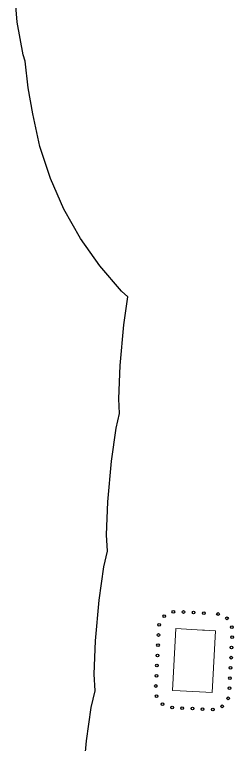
# Model space of a CAD drawing. Header units: metres. Extents: x 376 to 894, y 14078 to 15017.
# Drawn here: x 658 to 690.2, y 14816 to 14923.3 of the extents above; entities that cross this region are included whole.
import ezdxf

# ---------------------------------------------------------------- set-up
doc = ezdxf.new("R2010")
doc.units = ezdxf.units.M
doc.layers.add('BUILDING', color=7, linetype='Continuous')
doc.layers.add('GROUND', color=7, linetype='Continuous')

# ---------------------------------------------------------------- blocks, each defined once
blk = doc.blocks.new('СНЕЖНОЯГОДНИК_ДОРЕНБОЗА')
blk.add_circle((0, 0), 0.2)

msp = doc.modelspace()

# ---------------------------------------------------------------- linework, layer by layer
at = {"layer": 'BUILDING', "color": 251, "linetype": 'Continuous', "lineweight": 9, "flags": 128}
msp.add_lwpolyline([(687.56, 14832.7), (687.09, 14823.61), (682.36, 14823.86), (681.26, 14823.92), (681.68, 14832.13), (681.73, 14833.02), (685.66, 14832.81), (685.96, 14832.79), (686.68, 14832.75), (687.56, 14832.7)], close=True, dxfattribs=at)
at = {"layer": 'GROUND'}
msp.add_lwpolyline([(668.03, 14810.57), (668.57, 14816.54), (669.24, 14821.4), (669.84, 14823.86), (669.69, 14826.34), (669.89, 14831.24), (670.43, 14837.22), (671.1, 14842.08), (671.66, 14844.41), (671.53, 14846.8), (671.73, 14851.66), (672.26, 14857.64), (672.94, 14862.5), (673.45, 14864.63), (673.33, 14866.79), (673.53, 14871.69), (674.06, 14877.67), (674.64, 14881.78), (673.75, 14882.62), (670.53, 14886.36), (667.69, 14890.39), (665.25, 14894.69), (663.26, 14899.21), (661.72, 14903.9), (660.65, 14908.71), (660, 14912.51), (659.52, 14916.46), (659.26, 14917.37), (658.38, 14922.19), (657.98, 14927.08)], dxfattribs=at)

# ---------------------------------------------------------------- block references
at = {"layer": 'BUSH'}
for p in [(681.36, 14835.49), (682.86, 14835.46), (684.35, 14835.38), (685.85, 14835.3), (687.94, 14835.17), (680.03, 14834.85), (689.26, 14834.53), (679.29, 14833.57), (689.99, 14833.24), (679.18, 14832.08), (690.01, 14831.75), (679.1, 14830.58), (689.93, 14830.25), (679.02, 14829.08), (689.86, 14828.75), (678.95, 14827.58), (689.78, 14827.25), (678.87, 14826.08), (689.7, 14825.75), (678.79, 14824.58), (689.62, 14824.26), (678.9, 14823.1), (689.44, 14822.77), (679.78, 14821.91), (681.17, 14821.42), (682.67, 14821.34), (684.17, 14821.26), (685.67, 14821.18), (688.56, 14821.59), (687.16, 14821.11)]:
    msp.add_blockref('СНЕЖНОЯГОДНИК_ДОРЕНБОЗА', p, dxfattribs=at)

doc.saveas('drawing.dxf')
